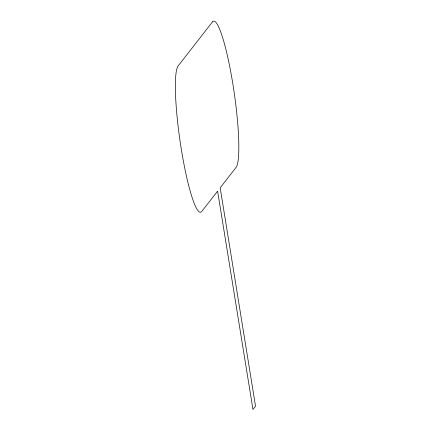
<?xml version="1.0" encoding="UTF-8"?>
<svg xmlns="http://www.w3.org/2000/svg" width="431" height="431" viewBox="0 0 431 431"><rect width="100%" height="100%" fill="white"/><g stroke="black" fill="none" stroke-linecap="round" stroke-linejoin="round"><path stroke-width="0.65" d="M212.451 21.916L178.17 65.9A74.347 10.134 81.8 0 0 181.386 149.676A74.347 10.134 81.8 0 0 201.746 211.459L217.601 191.116L252.965 409.45L255.535 406.153L220.171 187.814L236.026 167.47A74.347 10.134 81.8 0 0 232.81 83.7A74.347 10.134 81.8 0 0 212.451 21.916"/></g></svg>
